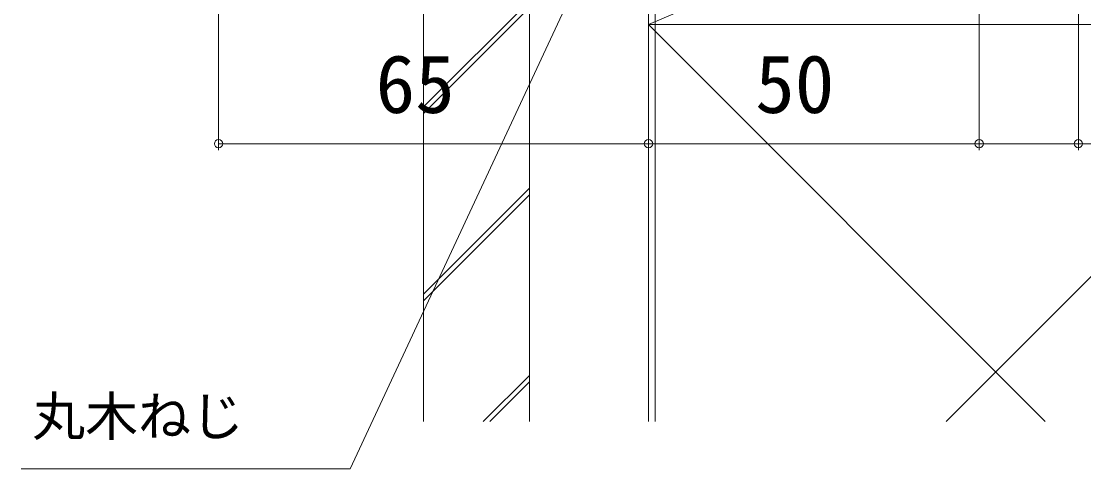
# Model space of a CAD drawing. Units: millimetres, scale not verified. Extents: x -525 to 525, y -783 to 779.
# Drawn here: x -398.8 to -238.2, y -160.9 to -93.3 of the extents above; entities that cross this region are included whole.
import ezdxf
from ezdxf.enums import TextEntityAlignment as Align

# ---------------------------------------------------------------- set-up
doc = ezdxf.new("R2010")
doc.units = ezdxf.units.MM
doc.header["$LTSCALE"] = 4
doc.layers.add('0-7_YKK_D', color=6, linetype='Continuous', lineweight=18)
doc.layers.add('0-9_YSS_K', color=3, linetype='Continuous', lineweight=18)
doc.styles.add('ＭＳ ゴシック', font='')
doc.styles.get('ＭＳ ゴシック').set_extended_font_data('MS Gothic')

msp = doc.modelspace()

# ---------------------------------------------------------------- linework, layer by layer
at = {"layer": '0-7_YKK_D'}
for p, q in [((-369, 56.2), (-369, -112.8)), ((-254, 55.7), (-254, -112.8)), ((-254, 55.7), (-254, -112.8)), ((-239, 55.7), (-239, -112.8)), ((-304, 27.7), (-304, -112.8)), ((-304, 27.7), (-304, -112.8)), ((-369, -111.8), (-304, -111.8)), ((-304, -111.8), (-254, -111.8))]:
    msp.add_line(p, q, dxfattribs=at)
for points in [[(-274.916, -1.8), (-275.994, -4.111), (-349.117, -160.925), (-398.839, -160.925)], [(-254, -111.8), (-239, -111.8), (-217.723, -111.8)]]:
    msp.add_lwpolyline(points, dxfattribs=at)
for centre in [(-369, -111.8), (-304, -111.8), (-304, -111.8), (-254, -111.8), (-254, -111.8), (-239, -111.8)]:
    msp.add_circle(centre, 0.637, dxfattribs=at)
at = {"layer": '0-9_YSS_K'}
for p, q in [((-304, 56.2), (-304, -153.8)), ((-338, 13.2), (-338, -153.8)), ((-322, 13.2), (-322, -153.8)), ((-199, -48.8), (-304, -93.8)), ((-338, -106.241), (-322, -90.241)), ((-338, -107.241), (-322, -91.241)), ((-304, -93.8), (-244, -153.8)), ((-199, -93.8), (-259, -153.8)), ((-338, -134.526), (-322, -118.526)), ((-338, -135.526), (-322, -119.526)), ((-328.99, -153.8), (-322, -146.81)), ((-327.99, -153.8), (-322, -147.81))]:
    msp.add_line(p, q, dxfattribs=at)
at = {"layer": '0-9_YSS_K', "color": 80}
msp.add_lwpolyline([(-303, -153.8), (-303, 55.2), (-239, 55.2)], dxfattribs=at)
at = {"layer": '0-9_YSS_K'}
msp.add_lwpolyline([(-304, -93.8), (-199, -93.8), (-199, -48.8), (-304, -48.8)], close=True, dxfattribs=at)
msp.add_lwpolyline([(-199, -153.8), (-199, -93.8), (-304, -93.8), (-304, -153.8)], dxfattribs=at)

# ---------------------------------------------------------------- texts
at = {"layer": '0-7_YKK_D', "style": 'ＭＳ ゴシック'}
for s, height, p in [('65', 8.798, (-345.261, -109.8)), ('50', 8.798, (-287.864, -109.8)), ('丸木ねじ', 5.865, (-397.18, -157.691))]:
    msp.add_text(s, height=height, dxfattribs=at).set_placement(p, align=Align.BOTTOM_LEFT)

doc.saveas('drawing.dxf')
